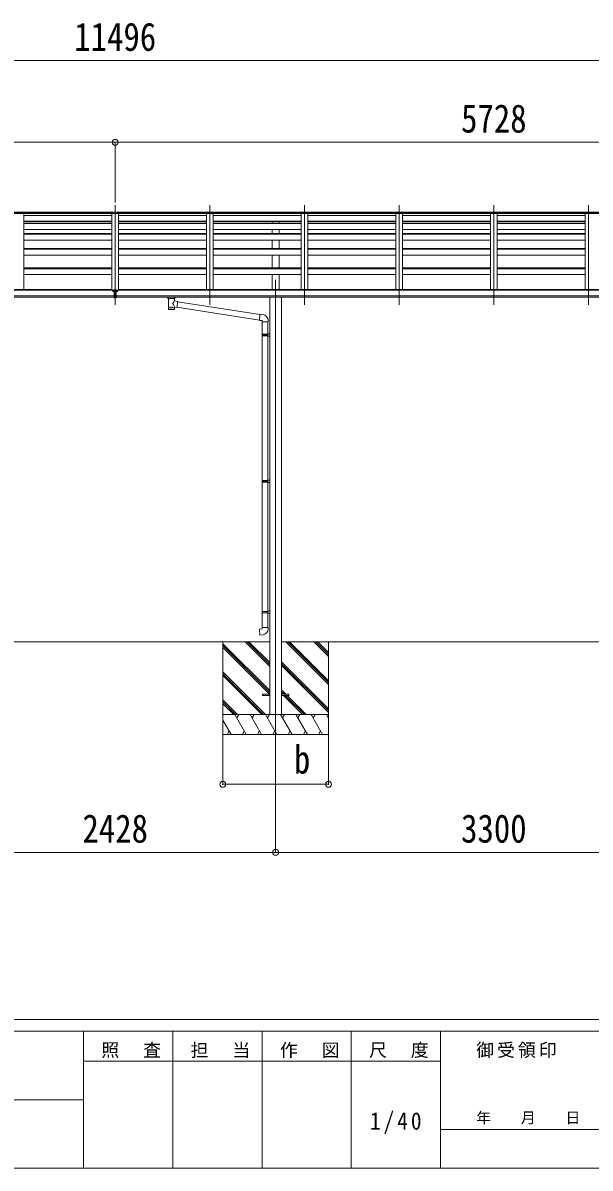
# Model space of a CAD drawing. Units: millimetres at full size. Extents: x -12578 to 12718, y -8779 to 8681.
# Drawn here: x 3663 to 7953, y -8779 to -114 of the extents above; entities that cross this region are included whole.
import ezdxf
from ezdxf.enums import TextEntityAlignment as Align

# ---------------------------------------------------------------- set-up
doc = ezdxf.new("R2010")
doc.units = ezdxf.units.MM
doc.header["$LTSCALE"] = 45
doc.header["$PDMODE"] = 32
doc.header["$PDSIZE"] = 45
for name, color, linetype, lineweight in [('0-0_0', 7, 'Continuous', 9), ('0-1_本体', 4, 'Continuous', 9), ('0-2_部品', 7, 'Continuous', 9), ('0-3_ELV2', 7, 'Continuous', 9), ('0-8_PARTS2', 2, 'Continuous', 9), ('0-A_寸法', 6, 'Continuous', 9), ('F-0_240', 7, 'Continuous', 9)]:
    doc.layers.add(name, color=color, linetype=linetype, lineweight=lineweight)
doc.styles.add('ＭＳ ゴシック', font='')
doc.styles.get('ＭＳ ゴシック').set_extended_font_data('MS Gothic')

msp = doc.modelspace()

# ---------------------------------------------------------------- linework, layer by layer
at = {"layer": '0-0_0', "color": 2}
msp.add_line((4360.69, -1494.04), (4360.69, -2247.82), dxfattribs=at)
at = {"layer": '0-0_0'}
for p, q in [((3191.89, -4797.05), (5031.49, -4797.05)), ((5529.53, -4797.03), (3689.93, -4797.06)), ((5174.73, -4797.04), (5174.74, -5497.04)), ((5529.53, -5166.51), (5174.73, -4811.72)), ((5529.53, -5180.65), (5174.73, -4825.86)), ((5528.12, -5193.38), (5174.73, -4840)), ((5529.53, -4982.66), (5343.9, -4797.04)), ((5529.53, -4968.52), (5358.04, -4797.04)), ((5529.53, -4954.38), (5372.18, -4797.04)), ((8829.53, -4796.98), (5619.93, -4797.03)), ((5974.73, -5119.49), (5652.26, -4797.03)), ((5974.73, -5105.34), (5666.41, -4797.03)), ((5974.73, -5091.2), (5680.55, -4797.03)), ((5974.73, -4907.36), (5864.4, -4797.03)), ((5974.73, -4893.21), (5878.54, -4797.03)), ((5974.73, -4879.07), (5892.68, -4797.03)), ((5974.73, -4797.03), (5974.74, -5497.02)), ((5497.93, -5347.03), (5174.73, -5023.85)), ((5974.74, -5303.33), (5619.93, -4948.54)), ((5974.74, -5317.48), (5619.93, -4962.68)), ((5974.74, -5331.62), (5619.93, -4976.83)), ((5483.79, -5347.03), (5174.73, -5037.99)), ((5469.64, -5347.03), (5174.73, -5052.13)), ((5652.64, -5193.38), (5619.93, -5160.67)), ((5638.49, -5193.38), (5619.93, -5174.82)), ((5624.35, -5193.38), (5619.93, -5188.96)), ((5285.79, -5347.04), (5174.73, -5235.98)), ((5271.65, -5347.04), (5174.73, -5250.12)), ((5257.51, -5347.88), (5174.73, -5265.11)), ((5778.01, -5347.03), (5633.35, -5202.38)), ((5792.15, -5347.03), (5647.49, -5202.38)), ((5806.29, -5347.03), (5661.64, -5202.38)), ((5174.74, -5347.04), (5974.74, -5347.03)), ((5180.57, -5347.04), (5174.74, -5357.14)), ((5352.64, -5497.03), (5266.04, -5347.04)), ((5296.04, -5347.04), (5281.04, -5373.02)), ((5468.11, -5497.03), (5381.51, -5347.03)), ((5396.51, -5373.02), (5411.51, -5347.03)), ((5583.58, -5497.03), (5496.98, -5347.03)), ((5511.98, -5373.01), (5526.98, -5347.03)), ((5699.05, -5497.03), (5612.45, -5347.03)), ((5627.45, -5373.01), (5642.45, -5347.03)), ((5814.52, -5497.03), (5727.92, -5347.03)), ((5742.92, -5373.01), (5757.92, -5347.03)), ((5929.99, -5497.03), (5843.39, -5347.03)), ((5858.39, -5373.01), (5873.39, -5347.03)), ((5974.74, -5374.53), (5958.86, -5347.03)), ((5237.17, -5497.04), (5174.74, -5388.9)), ((5974.74, -5497.02), (5174.74, -5497.04)), ((5222.17, -5471.06), (5207.17, -5497.04)), ((5337.64, -5471.06), (5322.64, -5497.03)), ((5453.11, -5471.05), (5438.11, -5497.03)), ((5568.58, -5471.05), (5553.58, -5497.03)), ((5684.05, -5471.05), (5669.05, -5497.03)), ((5799.52, -5471.05), (5784.52, -5497.03)), ((5914.99, -5471.05), (5899.99, -5497.03))]:
    msp.add_line(p, q, dxfattribs=at)
at = {"layer": '0-1_本体'}
for p, q in [((4348.69, -1554.57), (-1355.3, -1554.57)), ((4348.69, -1555.47), (-1355.3, -1555.47)), ((-1351.8, -1547.37), (4345.19, -1547.37)), ((4345.19, -1548.94), (-1351.8, -1548.94)), ((3669.69, -1555.47), (3669.69, -2130.28)), ((4335.69, -1555.47), (4335.69, -2136.69)), ((4335.69, -1555.47), (4335.69, -2136.69)), ((4372.69, -1554.57), (10076.68, -1554.48)), ((4372.69, -1555.47), (10076.68, -1555.38)), ((10073.18, -1547.28), (4376.19, -1547.37)), ((4376.19, -1548.94), (10073.18, -1548.85)), ((4385.68, -1555.47), (4385.69, -2136.69)), ((4385.68, -1555.47), (4385.69, -2136.69)), ((5051.68, -1555.46), (5051.69, -2130.27)), ((5101.68, -1555.46), (5101.69, -2130.26)), ((5767.68, -1555.45), (5767.69, -2130.25)), ((5817.68, -1555.45), (5817.69, -2130.25)), ((6483.68, -1555.43), (6483.69, -2130.24)), ((6533.68, -1555.43), (6533.69, -2130.24)), ((7199.68, -1555.42), (7199.69, -2130.23)), ((7249.68, -1555.42), (7249.69, -2130.23)), ((7915.68, -1555.41), (7915.69, -2130.22)), ((4335.69, -1570.67), (3669.69, -1570.67)), ((4335.69, -1614.21), (3669.69, -1614.21)), ((4335.69, -1615.28), (3669.69, -1615.28)), ((4335.69, -1616.58), (3669.69, -1616.58)), ((3669.69, -1629.77), (4335.69, -1629.77)), ((3669.69, -1632.35), (4335.69, -1632.35)), ((4385.68, -1570.67), (5051.68, -1570.66)), ((4385.68, -1614.2), (5051.68, -1614.19)), ((4385.68, -1615.28), (5051.68, -1615.27)), ((4385.68, -1616.58), (5051.68, -1616.57)), ((5051.68, -1629.76), (4385.68, -1629.77)), ((5051.68, -1632.34), (4385.68, -1632.35)), ((5101.68, -1570.66), (5767.68, -1570.65)), ((5101.68, -1614.19), (5767.68, -1614.18)), ((5101.68, -1615.27), (5767.68, -1615.26)), ((5101.68, -1616.57), (5767.68, -1616.56)), ((5767.68, -1629.75), (5101.68, -1629.76)), ((5767.68, -1632.33), (5101.68, -1632.34)), ((5547.18, -1629.76), (5547.18, -1616.56)), ((5602.18, -1629.75), (5602.18, -1616.56)), ((5817.68, -1570.65), (6483.68, -1570.64)), ((5817.68, -1614.18), (6483.68, -1614.17)), ((5817.68, -1615.25), (6483.68, -1615.24)), ((5817.68, -1616.56), (6483.68, -1616.55)), ((6483.68, -1629.74), (5817.68, -1629.75)), ((6483.68, -1632.32), (5817.68, -1632.33)), ((6533.68, -1570.64), (7199.68, -1570.63)), ((6533.68, -1614.17), (7199.68, -1614.16)), ((6533.68, -1615.24), (7199.68, -1615.23)), ((6533.68, -1616.55), (7199.68, -1616.54)), ((7199.68, -1629.73), (6533.68, -1629.74)), ((7199.68, -1632.31), (6533.68, -1632.32)), ((7249.68, -1570.63), (7915.68, -1570.62)), ((7249.68, -1614.16), (7915.68, -1614.15)), ((7249.68, -1615.23), (7915.68, -1615.22)), ((7249.68, -1616.53), (7915.68, -1616.52)), ((7915.68, -1629.72), (7249.68, -1629.73)), ((7915.68, -1632.3), (7249.68, -1632.31)), ((3669.69, -1677.09), (4335.69, -1677.09)), ((3669.69, -1708.56), (4335.69, -1708.56)), ((3669.69, -1712.54), (4335.69, -1712.54)), ((5051.68, -1677.08), (4385.68, -1677.09)), ((5051.68, -1708.55), (4385.68, -1708.56)), ((5051.68, -1712.53), (4385.68, -1712.54)), ((5767.68, -1677.07), (5101.68, -1677.08)), ((5767.68, -1708.54), (5101.68, -1708.55)), ((5767.68, -1712.52), (5101.68, -1712.53)), ((5547.18, -1708.55), (5547.18, -1677.07)), ((5602.18, -1708.55), (5602.18, -1677.07)), ((6483.68, -1677.06), (5817.68, -1677.07)), ((6483.68, -1708.53), (5817.68, -1708.54)), ((6483.68, -1712.51), (5817.68, -1712.52)), ((7199.68, -1677.04), (6533.68, -1677.05)), ((7199.68, -1708.52), (6533.68, -1708.53)), ((7199.68, -1712.5), (6533.68, -1712.51)), ((7915.68, -1677.03), (7249.68, -1677.04)), ((7915.68, -1708.51), (7249.68, -1708.52)), ((7915.68, -1712.49), (7249.68, -1712.5)), ((3669.69, -1756.99), (4335.69, -1756.99)), ((5051.69, -1756.98), (4385.69, -1756.99)), ((5767.69, -1756.97), (5101.69, -1756.98)), ((5547.19, -1821.4), (5547.19, -1756.98)), ((5602.19, -1821.4), (5602.19, -1756.97)), ((6483.69, -1756.96), (5817.69, -1756.97)), ((7199.69, -1756.95), (6533.69, -1756.96)), ((7915.69, -1756.94), (7249.69, -1756.95)), ((3669.69, -1821.42), (4335.69, -1821.42)), ((3669.69, -1826.79), (4335.69, -1826.79)), ((3669.69, -1870.85), (4335.69, -1870.85)), ((5051.69, -1821.41), (4385.69, -1821.42)), ((5051.69, -1826.78), (4385.69, -1826.79)), ((5051.69, -1870.84), (4385.69, -1870.85)), ((5767.69, -1821.4), (5101.69, -1821.41)), ((5767.69, -1826.77), (5101.69, -1826.78)), ((5767.69, -1870.83), (5101.69, -1870.84)), ((5547.19, -1968.03), (5547.19, -1870.83)), ((5602.19, -1968.03), (5602.19, -1870.83)), ((6483.69, -1821.38), (5817.69, -1821.39)), ((6483.69, -1826.76), (5817.69, -1826.77)), ((6483.69, -1870.82), (5817.69, -1870.83)), ((7199.69, -1821.37), (6533.69, -1821.38)), ((7199.69, -1826.75), (6533.69, -1826.76)), ((7199.69, -1870.81), (6533.69, -1870.82)), ((7915.69, -1821.36), (7249.69, -1821.37)), ((7915.69, -1826.74), (7249.69, -1826.75)), ((7915.69, -1870.8), (7249.69, -1870.81)), ((3669.69, -1968.05), (4335.69, -1968.05)), ((3669.69, -1974.81), (4335.69, -1974.81)), ((5051.69, -1968.04), (4385.69, -1968.05)), ((5051.69, -1974.8), (4385.69, -1974.81)), ((5767.69, -1968.03), (5101.69, -1968.04)), ((5767.69, -1974.79), (5101.69, -1974.8)), ((6483.69, -1968.02), (5817.69, -1968.03)), ((6483.69, -1974.78), (5817.69, -1974.79)), ((7199.69, -1968.01), (6533.69, -1968.02)), ((7199.69, -1974.77), (6533.69, -1974.78)), ((7915.69, -1968), (7249.69, -1968.01)), ((7915.69, -1974.76), (7249.69, -1974.77)), ((3669.69, -2018.38), (4335.69, -2018.38)), ((5051.69, -2018.37), (4385.69, -2018.38)), ((5767.69, -2018.36), (5101.69, -2018.37)), ((5547.19, -2130.26), (5547.19, -2018.36)), ((5602.19, -2130.26), (5602.19, -2018.36)), ((6483.69, -2018.35), (5817.69, -2018.36)), ((7199.69, -2018.34), (6533.69, -2018.35)), ((7915.69, -2018.32), (7249.69, -2018.34)), ((4354.19, -2136.69), (-1360.81, -2136.69)), ((4330.69, -2130.28), (-1337.31, -2130.28)), ((4330.69, -2136.69), (4330.69, -2130.28)), ((4330.69, -2136.69), (4330.69, -2130.35)), ((4367.19, -2136.69), (10082.19, -2136.6)), ((4390.69, -2130.28), (10058.69, -2130.19)), ((4390.69, -2136.69), (4390.69, -2130.28)), ((4390.69, -2136.69), (4390.69, -2130.35)), ((-1360.81, -2178.28), (4354.19, -2178.28)), ((4354.19, -2190.13), (-1360.81, -2190.06)), ((10082.19, -2178.19), (4367.19, -2178.28)), ((4367.19, -2190.13), (10082.19, -2189.97)), ((5529.49, -2191.82), (5529.54, -5347.03)), ((5619.89, -2191.82), (5619.94, -5347.03))]:
    msp.add_line(p, q, dxfattribs=at)
at = {"layer": '0-2_部品'}
for p, q in [((4759.19, -2196.12), (4759.19, -2190)), ((4763.29, -2200.62), (4763.28, -2280.91)), ((4809.09, -2218.19), (4809.09, -2200.61)), ((4834.31, -2222.1), (4809.09, -2218.19)), ((4813.19, -2196.12), (4813.19, -2190)), ((4834.31, -2222.1), (4827.29, -2267.36)), ((5455.43, -2320.51), (4834, -2224.11)), ((4809.11, -2280.91), (4809.09, -2264.28)), ((4809.09, -2264.53), (4827.29, -2267.36)), ((5451.76, -2362.44), (4827.56, -2265.62)), ((5476.42, -2320.57), (5455.58, -2318.75)), ((5471.5, -2376.32), (5517.5, -2376.31)), ((5473.5, -2376.32), (5473.5, -2470.46)), ((5515.5, -2376.31), (5515.5, -2467.9)), ((5517.5, -2376.31), (5517.5, -2365.4)), ((5471.5, -2472.46), (5472.5, -2470.46)), ((5471.5, -2472.46), (5515.5, -2472.46)), ((5471.5, -2472.46), (5471.5, -2480.46)), ((5471.5, -2480.46), (5515.5, -2480.46)), ((5471.5, -2480.46), (5472.5, -2482.46)), ((5472.5, -2470.46), (5515.5, -2470.46)), ((5472.5, -2482.46), (5515.5, -2482.46)), ((5473.5, -2482.46), (5473.51, -3576.64)), ((5511.02, -2472.46), (5510.59, -2470.46)), ((5513.5, -2467.96), (5529.5, -2467.48)), ((5513.5, -2469.96), (5513.5, -2467.96)), ((5513.5, -2469.96), (5515.5, -2469.96)), ((5513.5, -2484.96), (5513.5, -2482.96)), ((5513.5, -2484.96), (5529.5, -2485.43)), ((5515.5, -2485.01), (5515.51, -3574.08)), ((5529.5, -2467.48), (5529.5, -2485.43)), ((5471.51, -3578.64), (5472.51, -3576.64)), ((5471.51, -3578.64), (5515.51, -3578.64)), ((5471.51, -3578.64), (5471.51, -3586.64)), ((5471.51, -3586.64), (5515.51, -3586.64)), ((5471.51, -3586.64), (5472.51, -3588.64)), ((5472.51, -3576.64), (5515.51, -3576.64)), ((5472.51, -3588.64), (5515.51, -3588.64)), ((5473.51, -3588.64), (5473.52, -4566.83)), ((5511.03, -3578.64), (5510.6, -3576.64)), ((5513.51, -3574.14), (5529.51, -3573.67)), ((5513.51, -3576.14), (5513.51, -3574.14)), ((5513.51, -3576.14), (5515.51, -3576.14)), ((5513.51, -3591.14), (5513.51, -3589.14)), ((5513.51, -3591.14), (5529.51, -3591.61)), ((5515.51, -3591.2), (5515.52, -4564.27)), ((5529.51, -3573.67), (5529.51, -3591.61)), ((5471.52, -4568.83), (5472.52, -4566.83)), ((5471.52, -4568.83), (5515.52, -4568.83)), ((5471.52, -4568.83), (5471.52, -4576.83)), ((5471.52, -4576.83), (5515.52, -4576.83)), ((5471.52, -4576.83), (5472.52, -4578.83)), ((5472.52, -4566.83), (5515.52, -4566.83)), ((5472.52, -4578.83), (5515.52, -4578.83)), ((5473.52, -4578.83), (5473.53, -4688.83)), ((5511.05, -4568.83), (5510.62, -4566.83)), ((5513.52, -4564.33), (5529.52, -4563.86)), ((5513.52, -4566.33), (5513.52, -4564.33)), ((5513.52, -4566.33), (5515.52, -4566.33)), ((5513.52, -4581.33), (5513.52, -4579.33)), ((5513.52, -4581.33), (5529.52, -4581.8)), ((5515.52, -4581.39), (5515.53, -4688.83)), ((5529.52, -4563.86), (5529.52, -4581.8)), ((5471.53, -4688.83), (5517.53, -4688.83)), ((5471.53, -4698.83), (5471.53, -4688.83)), ((5517.53, -4688.83), (5517.53, -4699.75))]:
    msp.add_line(p, q, dxfattribs=at)
at = {"layer": '0-2_部品', "color": 4}
for p, q in [((5474.73, -5193.38), (5474.73, -5202.38)), ((5529.53, -5193.38), (5474.73, -5193.38)), ((5674.73, -5193.38), (5619.93, -5193.38)), ((5674.73, -5193.38), (5674.73, -5202.38)), ((5529.53, -5202.38), (5474.73, -5202.38)), ((5674.73, -5202.38), (5619.93, -5202.38))]:
    msp.add_line(p, q, dxfattribs=at)
at = {"layer": '0-2_部品'}
for points in [[(4759.23, -2196.18), (4759.21, -2195.82), (4759.45, -2194.86), (4759.97, -2193.98), (4760.78, -2193.14), (4761.89, -2192.34), (4763.29, -2191.62)], [(4759.23, -2196.06), (4759.21, -2196.42), (4759.45, -2197.38), (4759.97, -2198.26), (4760.78, -2199.1), (4761.89, -2199.9), (4763.29, -2200.62)], [(4809.09, -2191.63), (4809.32, -2191.72), (4810.68, -2192.46), (4811.79, -2193.31), (4812.55, -2194.17), (4813.01, -2195.07), (4813.18, -2195.96)], [(4809.09, -2200.61), (4809.32, -2200.51), (4810.68, -2199.78), (4811.79, -2198.93), (4812.55, -2198.06), (4813.01, -2197.17), (4813.18, -2196.28)], [(5455.58, -2318.75), (5451.57, -2364.57), (5471.5, -2366.32), (5471.5, -2376.32)], [(5511.02, -2472.46), (5511.02, -2480.46), (5510.59, -2482.46)], [(5513.5, -2482.96), (5515.5, -2482.96), (5515.5, -2469.96)], [(5511.03, -3578.64), (5511.03, -3586.64), (5510.61, -3588.64)], [(5513.51, -3589.14), (5515.51, -3589.14), (5515.51, -3576.14)], [(5511.05, -4568.83), (5511.05, -4576.83), (5510.62, -4578.83)], [(5513.52, -4579.33), (5515.52, -4579.33), (5515.52, -4566.33)], [(5476.45, -4744.58), (5455.61, -4746.4), (5451.6, -4700.57), (5471.53, -4698.83)]]:
    msp.add_lwpolyline(points, dxfattribs=at)
for centre, radius, start, end in [((4776.26, -2241.34), 51.38, 92.46214, 104.62051), ((4796.15, -2241.34), 51.38, 75.38125, 87.53962), ((5472.5, -2365.4), 45, 0.00088, 85.00088), ((5472.53, -4699.75), 45, 275.00088, 0.00088)]:
    msp.add_arc(centre, radius, start, end, dxfattribs=at)
for centre, major_axis, ratio, start_param, end_param in [((4786.19, -2201.81), (-22.91, -0.42), 0.072511, 4.711586, 6.2823824), ((4786.22, -2200.18), (-22.91, -0.42), 0.072511, 4.711586, 6.2823824), ((4786.17, -2200.19), (22.92, -0.42), 0.07247, 0.0008089, 1.5716053), ((4786.17, -2201.81), (22.92, -0.42), 0.07247, 0.0008089, 1.5716053), ((4786.19, -2237.74), (-22.81, 26.62), 0.234429, 3.1563334, 4.5976381), ((4788.75, -2240.39), (20.32, 22.25), 0.045535, 4.9756507, 6.2441899), ((4797.19, -2196.12), (16, 0), 0.361356, 0, 0.0194874), ((4797.19, -2196.12), (16, 0), 0.361356, 6.2636979, 6.2831853), ((4786.19, -2280.91), (22.92, 0), 0.101955, 6.2829723, 9.4248207), ((4786.19, -2280.91), (22.92, 0), 0.101955, 3.1415499, 6.2833984), ((4786.19, -2268.47), (22.91, 0), 0.122865, 6.2831853, 9.424778)]:
    msp.add_ellipse(centre, major_axis=major_axis, ratio=ratio, start_param=start_param, end_param=end_param, dxfattribs=at)
at = {"layer": '0-3_ELV2'}
for p, q in [((4360.69, -1545.37), (4344.19, -1546.37)), ((4360.69, -1546.13), (4344.19, -1547.14)), ((4344.19, -1546.37), (4344.19, -1555.6)), ((4360.69, -1546.86), (4344.19, -1547.86)), ((4360.69, -1547.25), (4344.19, -1548.12)), ((4351.43, -1555.95), (4360.69, -1556.07)), ((4377.19, -1546.37), (4360.69, -1545.37)), ((4377.19, -1547.14), (4360.69, -1546.13)), ((4377.19, -1547.86), (4360.69, -1546.86)), ((4360.69, -1555.14), (4360.69, -1547.25)), ((4377.19, -1548.12), (4360.69, -1547.25)), ((4369.95, -1555.95), (4360.69, -1556.07)), ((4377.19, -1546.37), (4377.19, -1555.6)), ((4346.22, -2142), (4346.22, -2143.66)), ((4346.22, -2142.9), (4347.22, -2142.9)), ((4347.22, -2143.66), (4347.22, -2142)), ((4348.22, -2142.76), (4349.22, -2142.76)), ((4354.19, -2134.33), (4354.19, -2193.19)), ((4373.17, -2142.76), (4372.17, -2142.76)), ((4374.17, -2142), (4374.17, -2143.66)), ((4374.17, -2142.9), (4375.17, -2142.9)), ((4375.17, -2143.66), (4375.17, -2142)), ((4354.19, -2180.02), (4367.19, -2180.02))]:
    msp.add_line(p, q, dxfattribs=at)
for points in [[(4344.19, -1554.93), (4360.69, -1555.14), (4377.19, -1554.93)], [(4360.69, -1547.25), (4360.69, -1546.86), (4360.69, -1546.13), (4360.69, -1545.37)], [(4345.22, -2141.86), (4344.22, -2141.86), (4344.22, -2142.76), (4345.22, -2142.76)], [(4347.22, -2140.96), (4347.22, -2140.06), (4346.22, -2140.06), (4346.22, -2140.96)], [(4346.22, -2143.66), (4346.22, -2144.56), (4347.22, -2144.56), (4347.22, -2143.66)], [(4349.22, -2142.76), (4349.22, -2141.86), (4348.22, -2141.86)], [(4354.19, -2134.33), (4367.19, -2134.33), (4367.19, -2193.19), (4354.19, -2193.19)], [(4372.17, -2142.76), (4372.17, -2141.86), (4373.17, -2141.86)], [(4374.17, -2140.96), (4374.17, -2140.06), (4375.17, -2140.06), (4375.17, -2140.96)], [(4375.17, -2143.66), (4375.17, -2144.56), (4374.17, -2144.56), (4374.17, -2143.66)], [(4376.17, -2141.86), (4377.17, -2141.86), (4377.17, -2142.76), (4376.17, -2142.76)]]:
    msp.add_lwpolyline(points, dxfattribs=at)
for centre, major_axis, ratio, start_param, end_param in [((4344.36, -1555.36), (8.19, -0.54), 0.030654, 4.6941949, 5.7567039), ((4377.03, -1555.36), (8.19, 0.54), 0.030654, 3.6680741, 4.730583), ((4346.72, -2142.31), (5.9, 0), 0.9, 6.2831853, 9.424778), ((4345.22, -2140.96), (-1, 0), 0.9, 1.5707963, 3.1415927), ((4345.22, -2143.66), (1, 0), 0.9, 6.2831853, 7.8539816), ((4345.22, -2142), (1, 0), 0.9, 6.2831853, 6.9023328), ((4348.22, -2140.96), (1, 0), 0.9, 3.1415927, 4.712389), ((4348.22, -2142), (-1, 0), 0.9, 5.6640378, 6.2831853), ((4348.22, -2143.66), (-1, 0), 0.9, 4.712389, 6.2831853), ((4374.67, -2142.31), (-5.9, 0), 0.9, 3.1415927, 6.2831853), ((4373.17, -2140.96), (-1, 0), 0.9, 1.5707963, 3.1415927), ((4373.17, -2143.66), (1, 0), 0.9, 6.2831853, 7.8539816), ((4373.17, -2142), (1, 0), 0.9, 6.2831853, 6.9023328), ((4376.17, -2140.96), (1, 0), 0.9, 3.1415927, 4.712389), ((4376.17, -2142), (-1, 0), 0.9, 5.6640378, 6.2831853), ((4376.17, -2143.66), (-1, 0), 0.9, 4.712389, 6.2831853)]:
    msp.add_ellipse(centre, major_axis=major_axis, ratio=ratio, start_param=start_param, end_param=end_param, dxfattribs=at)
for centre, major_axis in [((4346.72, -2142.01), (5.9, 0)), ((4374.67, -2142.01), (-5.9, 0))]:
    msp.add_ellipse(centre, major_axis=major_axis, ratio=0.9, dxfattribs=at)
at = {"layer": '0-8_PARTS2'}
for p, q in [((5076.67, -1494.03), (5076.69, -2247.81)), ((5792.67, -1494.02), (5792.69, -2247.8)), ((6508.67, -1494), (6508.69, -2247.79)), ((7224.67, -1493.99), (7224.69, -2247.78)), ((7940.67, -1493.98), (7940.69, -2247.77)), ((5574.69, -2058.99), (5574.74, -5570.56))]:
    msp.add_line(p, q, dxfattribs=at)
at = {"layer": '0-A_寸法'}
for p, q in [((-1387.34, -399.22), (10108.65, -399.22)), ((-1367.3, -1017.62), (4360.69, -1017.62)), ((10088.67, -1017.53), (4360.68, -1017.62)), ((4360.69, -1017.62), (4360.69, -1473.19)), ((5174.74, -5874.93), (5174.74, -5500.52)), ((5574.7, -6389.91), (5574.69, -5500.51)), ((5974.74, -5874.92), (5974.74, -5500.51)), ((5974.74, -5874.92), (5174.74, -5874.93)), ((3146.69, -6389.93), (5574.7, -6389.93)), ((8874.75, -6389.86), (5574.75, -6389.91))]:
    msp.add_line(p, q, dxfattribs=at)
for p in [(4360.69, -1017.62), (5174.74, -5874.93), (5974.74, -5874.92), (5574.7, -6389.91)]:
    msp.add_point(p, dxfattribs=at)
at = {"layer": 'F-0_240', "color": 5}
for p, q in [((-12578.18, -7653.98), (12081.82, -7653.98)), ((-12578.18, -7743.98), (8081.68, -7743.98)), ((4121.68, -7743.98), (4121.68, -8778.98)), ((4796.68, -7743.98), (4796.68, -8778.98)), ((5471.68, -7743.98), (5471.68, -8778.98)), ((6146.68, -7743.98), (6146.68, -8778.98)), ((6821.68, -7743.98), (6821.68, -8778.98)), ((4121.68, -7968.98), (6821.68, -7968.98)), ((-5103.32, -8261.48), (4121.68, -8261.48)), ((6821.68, -8486.48), (8081.68, -8486.48)), ((-12578.18, -8778.98), (12081.82, -8778.98))]:
    msp.add_line(p, q, dxfattribs=at)

# ---------------------------------------------------------------- texts
at = {"layer": '0-A_寸法', "color": 7, "style": 'ＭＳ ゴシック', "width": 0.85}
for s, p in [('11496', (4051.28, -390.22)), ('b', (5712.87, -5858.14)), ('2428', (4113.2, -6380.93))]:
    msp.add_text(s, height=214.4, dxfattribs=at).set_placement(p, align=Align.BOTTOM_LEFT)
for s, p in [('5728', (6977.17, -1008.58)), ('3300', (6977.25, -6380.89))]:
    msp.add_text(s, height=214.4, rotation=0.001, dxfattribs=at).set_placement(p, align=Align.BOTTOM_LEFT)
at = {"layer": 'F-0_240', "style": 'ＭＳ ゴシック'}
msp.add_text('年\u3000\u3000月\u3000\u3000日', height=82.48, dxfattribs=at).set_placement((7091.69, -8463.99), align=Align.BOTTOM_LEFT)
at = {"layer": 'F-0_240', "attachment_point": 7, "style": 'ＭＳ ゴシック'}
for s, insert, char_height in [('\\T1.17;照\u3000査', (4256.69, -7946.48), 98.97), ('\\T1.17;担\u3000当', (4931.69, -7946.48), 98.97), ('\\T1.17;作\u3000図', (5606.68, -7946.48), 98.97), ('\\T1.17;尺\u3000度', (6281.69, -7946.48), 98.97), ('\\T1.17;御受領印', (7091.68, -7946.48), 98.97), ('\\T1.28;\\W0.9;1/40', (6287.31, -8520.23), 132)]:
    msp.add_mtext(s, dxfattribs=dict(at, insert=insert, char_height=char_height))

doc.saveas('drawing.dxf')
